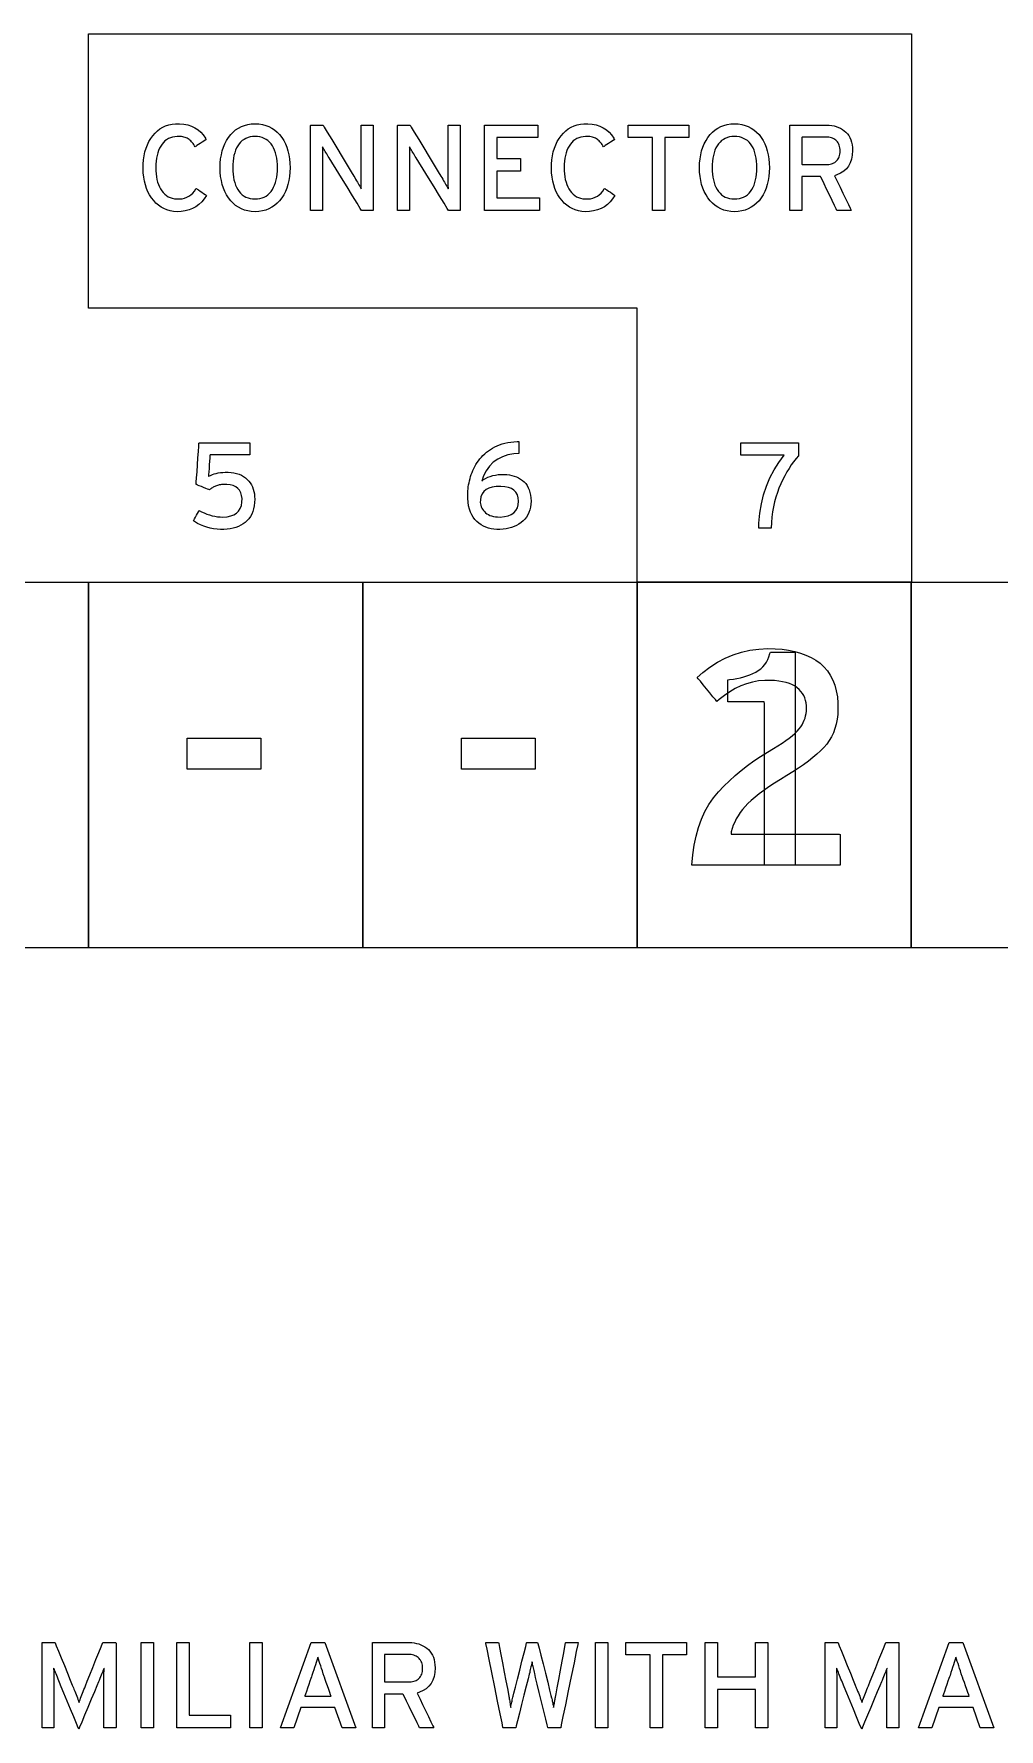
# Model space of a CAD drawing. Extents: x 1 to 47.7, y 0.2 to 33.3.
# Drawn here: x 5.22 to 8.19, y 28.1 to 33.31 of the extents above; entities that cross this region are included whole.
import ezdxf

# ---------------------------------------------------------------- set-up
doc = ezdxf.new("R2010")
doc.units = 0
doc.header["$MEASUREMENT"] = 0
for name, color, linetype in [('1_1__SCREW_TERMINAL_BLOCK_', 7, 'CONTINUOUS'), ('1_2__CONNECTORIZED_RELAY__', 7, 'CONTINUOUS'), ('4_0_____DWG', 7, 'CONTINUOUS')]:
    doc.layers.add(name, color=color, linetype=linetype)

msp = doc.modelspace()

# ---------------------------------------------------------------- linework, layer by layer
at = {"layer": '1_1__SCREW_TERMINAL_BLOCK_'}
msp.add_lwpolyline([(7.4693, 30.7544), (7.4693, 30.7736), (7.4693, 30.8248), (7.4693, 30.8981), (7.4693, 30.9838), (7.4693, 31.0718), (7.4693, 31.1525), (7.4693, 31.216), (7.4693, 31.2524), (7.4682, 31.2575), (7.46, 31.2575), (7.4458, 31.2575), (7.4277, 31.2575), (7.408, 31.2575), (7.3888, 31.2575), (7.3724, 31.2575), (7.3609, 31.2575), (7.3566, 31.2575), (7.3566, 31.2601), (7.3566, 31.2669), (7.3566, 31.2768), (7.3566, 31.2883), (7.3566, 31.3002), (7.3566, 31.3111), (7.3566, 31.3196), (7.3566, 31.3245), (7.3624, 31.3257), (7.3738, 31.327), (7.3849, 31.3287), (7.3955, 31.3309), (7.4057, 31.3336), (7.4155, 31.3367), (7.425, 31.3402), (7.434, 31.3441), (7.4426, 31.3486), (7.4506, 31.3533), (7.4579, 31.3587), (7.4644, 31.3648), (7.4702, 31.3716), (7.4753, 31.379), (7.4797, 31.3871), (7.4833, 31.3959), (7.4863, 31.4054), (7.4882, 31.4104), (7.4938, 31.4104), (7.5035, 31.4104), (7.5159, 31.4104), (7.5293, 31.4104), (7.5424, 31.4104), (7.5537, 31.4104), (7.5615, 31.4104), (7.5644, 31.4104), (7.5644, 31.3853), (7.5644, 31.3185), (7.5644, 31.2229), (7.5644, 31.1113), (7.5644, 30.9965), (7.5644, 30.8912), (7.5644, 30.8085), (7.5644, 30.7609), (7.5635, 30.7544), (7.5566, 30.7544), (7.5446, 30.7544), (7.5293, 30.7544), (7.5127, 30.7544), (7.4965, 30.7544), (7.4826, 30.7544), (7.4729, 30.7544)], close=True, dxfattribs=at)
at = {"layer": '1_2__CONNECTORIZED_RELAY__'}
msp.add_lwpolyline([(7.2464, 30.7546), (7.2491, 30.786), (7.2534, 30.8159), (7.2593, 30.8441), (7.2667, 30.8708), (7.2758, 30.8958), (7.2865, 30.9192), (7.2987, 30.941), (7.3126, 30.9613), (7.328, 30.9798), (7.3445, 30.9973), (7.3616, 31.0142), (7.3794, 31.0304), (7.3979, 31.0461), (7.4171, 31.061), (7.4369, 31.0754), (7.4575, 31.0891), (7.4787, 31.1022), (7.4972, 31.1131), (7.5109, 31.1216), (7.5235, 31.1298), (7.535, 31.1378), (7.5455, 31.1455), (7.5548, 31.1529), (7.563, 31.16), (7.5702, 31.1669), (7.5763, 31.1735), (7.5811, 31.18), (7.5852, 31.1866), (7.5888, 31.1933), (7.5918, 31.2002), (7.5943, 31.2071), (7.5962, 31.2142), (7.5976, 31.2214), (7.5985, 31.2287), (7.5988, 31.2362), (7.5986, 31.245), (7.5976, 31.2535), (7.5959, 31.2616), (7.5935, 31.2692), (7.5903, 31.2764), (7.5865, 31.2831), (7.5819, 31.2893), (7.5766, 31.2951), (7.5706, 31.3004), (7.5635, 31.3053), (7.5554, 31.3097), (7.5463, 31.3134), (7.5363, 31.3166), (7.5253, 31.3191), (7.5134, 31.321), (7.5005, 31.3223), (7.4867, 31.323), (7.4704, 31.3229), (7.4512, 31.3212), (7.4325, 31.3178), (7.4143, 31.3128), (7.3965, 31.3062), (7.3793, 31.2981), (7.3625, 31.2883), (7.3462, 31.2769), (7.3304, 31.2639), (7.3228, 31.2584), (7.3185, 31.2638), (7.3111, 31.2729), (7.3017, 31.2844), (7.2914, 31.297), (7.2813, 31.3095), (7.2725, 31.3203), (7.266, 31.3283), (7.2629, 31.3321), (7.2794, 31.347), (7.3016, 31.364), (7.3246, 31.3788), (7.3484, 31.3914), (7.3731, 31.4017), (7.3985, 31.4099), (7.4249, 31.4158), (7.452, 31.4196), (7.48, 31.4211), (7.5023, 31.4205), (7.5235, 31.4188), (7.5437, 31.416), (7.5626, 31.4121), (7.5805, 31.4071), (7.5972, 31.401), (7.6128, 31.3937), (7.6273, 31.3853), (7.6406, 31.3757), (7.6526, 31.3646), (7.6631, 31.3523), (7.6721, 31.3388), (7.6797, 31.3241), (7.6859, 31.3082), (7.6905, 31.2911), (7.6937, 31.2728), (7.6955, 31.2533), (7.6957, 31.2346), (7.6948, 31.2186), (7.6929, 31.2033), (7.6901, 31.1888), (7.6863, 31.175), (7.6815, 31.1619), (7.6757, 31.1496), (7.669, 31.138), (7.6614, 31.1272), (7.6524, 31.1169), (7.6422, 31.1065), (7.6308, 31.096), (7.6183, 31.0853), (7.6046, 31.0746), (7.5898, 31.0637), (7.5738, 31.0526), (7.5567, 31.0414), (7.5384, 31.0301), (7.5188, 31.0182), (7.5004, 31.0065), (7.4834, 30.9951), (7.4677, 30.9842), (7.4534, 30.9736), (7.4405, 30.9634), (7.429, 30.9535), (7.4188, 30.944), (7.41, 30.9349), (7.4021, 30.9256), (7.395, 30.9162), (7.3886, 30.9066), (7.3829, 30.8969), (7.3779, 30.8871), (7.3736, 30.8771), (7.37, 30.8669), (7.3672, 30.8567), (7.3671, 30.8497), (7.3866, 30.8497), (7.4244, 30.8497), (7.4744, 30.8497), (7.5308, 30.8497), (7.5874, 30.8497), (7.6385, 30.8497), (7.6779, 30.8497), (7.6998, 30.8497), (7.7023, 30.8486), (7.7023, 30.8418), (7.7023, 30.8302), (7.7023, 30.8155), (7.7023, 30.7994), (7.7023, 30.7836), (7.7023, 30.7698), (7.7023, 30.7596), (7.7023, 30.7548), (7.6922, 30.7546), (7.6537, 30.7546), (7.5942, 30.7546), (7.5216, 30.7546), (7.4441, 30.7546), (7.3697, 30.7546), (7.3066, 30.7546), (7.2628, 30.7546)], close=True, dxfattribs=at)
at = {"layer": '4_0_____DWG'}
for points in [[(7.0776, 32.4687), (5.39, 32.4687), (5.39, 33.3125), (7.9214, 33.3125), (7.9214, 31.625), (7.0776, 31.625), (7.0776, 32.4687)], [(6.6082, 32.7695), (6.6082, 33.0319), (6.772, 33.0319), (6.772, 32.9938), (6.6463, 32.9938), (6.6463, 32.9286), (6.7193, 32.9286), (6.7193, 32.8906), (6.6463, 32.8906), (6.6463, 32.8076), (6.7775, 32.8076), (6.7775, 32.7695), (6.6082, 32.7695)], [(7.1626, 32.9935), (7.1626, 32.7695), (7.1246, 32.7695), (7.1246, 32.9935), (7.0504, 32.9935), (7.0504, 33.0319), (7.2369, 33.0319), (7.2369, 32.9935), (7.1626, 32.9935)], [(5.3901, 30.5), (4.5463, 30.5), (4.5463, 31.625), (5.3901, 31.625), (5.3901, 30.5)], [(6.2338, 30.5), (5.3901, 30.5), (5.3901, 31.625), (6.2338, 31.625), (6.2338, 30.5)], [(7.0776, 30.5), (6.2338, 30.5), (6.2338, 31.625), (7.0776, 31.625), (7.0776, 30.5)], [(7.9213, 30.5), (7.0776, 30.5), (7.0776, 31.625), (7.9213, 31.625), (7.9213, 30.5)], [(8.7651, 30.5), (7.9213, 30.5), (7.9213, 31.625), (8.7651, 31.625), (8.7651, 30.5)], [(5.6932, 31.0496), (5.6932, 31.1448), (5.9202, 31.1448), (5.9202, 31.0496), (5.6932, 31.0496)], [(6.537, 31.0498), (6.537, 31.1449), (6.7639, 31.1449), (6.7639, 31.0498), (6.537, 31.0498)], [(5.5522, 28.1), (5.5522, 28.3624), (5.5902, 28.3624), (5.5902, 28.1), (5.5522, 28.1)], [(5.6618, 28.1), (5.6618, 28.3624), (5.6999, 28.3624), (5.6999, 28.1384), (5.8267, 28.1384), (5.8267, 28.1), (5.6618, 28.1)], [(5.8865, 28.1), (5.8865, 28.3624), (5.9246, 28.3624), (5.9246, 28.1), (5.8865, 28.1)], [(6.1703, 28.1), (6.1483, 28.1623), (6.0432, 28.1623), (6.0214, 28.1), (5.9806, 28.1), (6.0751, 28.3624), (6.1168, 28.3624), (6.2124, 28.1), (6.1703, 28.1)], [(6.9498, 28.1), (6.9498, 28.3624), (6.9879, 28.3624), (6.9879, 28.1), (6.9498, 28.1)], [(7.1556, 28.3239), (7.1556, 28.1), (7.1175, 28.1), (7.1175, 28.3239), (7.0434, 28.3239), (7.0434, 28.3624), (7.2298, 28.3624), (7.2298, 28.3239), (7.1556, 28.3239)], [(7.4422, 28.1), (7.4422, 28.2177), (7.3251, 28.2177), (7.3251, 28.1), (7.2871, 28.1), (7.2871, 28.3624), (7.3251, 28.3624), (7.3251, 28.2562), (7.4422, 28.2562), (7.4422, 28.3624), (7.4802, 28.3624), (7.4802, 28.1), (7.4422, 28.1)], [(8.1332, 28.1), (8.1112, 28.1623), (8.0061, 28.1623), (7.9843, 28.1), (7.9435, 28.1), (8.038, 28.3624), (8.0797, 28.3624), (8.1753, 28.1), (8.1332, 28.1)]]:
    msp.add_lwpolyline(points, dxfattribs=at)
for points in [[(5.7529, 32.8155), (5.7461, 32.8048), (5.7384, 32.7954), (5.7299, 32.7873), (5.7206, 32.7805), (5.7104, 32.7749), (5.6995, 32.7706), (5.6878, 32.7676), (5.6752, 32.7658), (5.6624, 32.7654), (5.6514, 32.7663), (5.641, 32.7682), (5.6312, 32.7711), (5.6219, 32.7749), (5.6132, 32.7796), (5.605, 32.7854), (5.5975, 32.792), (5.5905, 32.7997), (5.5839, 32.8081), (5.578, 32.8171), (5.5729, 32.8267), (5.5685, 32.837), (5.5649, 32.8479), (5.562, 32.8595), (5.5599, 32.8717), (5.5586, 32.8845), (5.5579, 32.898), (5.5582, 32.9117), (5.5593, 32.9248), (5.5611, 32.9373), (5.5637, 32.9492), (5.567, 32.9604), (5.5711, 32.971), (5.5759, 32.981), (5.5815, 32.9904), (5.5878, 32.9991), (5.5946, 33.007), (5.6019, 33.014), (5.6099, 33.02), (5.6183, 33.025), (5.6274, 33.0291), (5.637, 33.0323), (5.6472, 33.0345), (5.658, 33.0358), (5.6701, 33.036), (5.6833, 33.0349), (5.6957, 33.0325), (5.707, 33.0288), (5.7174, 33.0239), (5.7269, 33.0177), (5.7354, 33.0102), (5.7429, 33.0015), (5.7495, 32.9915), (5.7514, 32.9868), (5.7489, 32.9852), (5.7447, 32.9825), (5.7394, 32.9791), (5.7336, 32.9754), (5.728, 32.9718), (5.7232, 32.9686), (5.7197, 32.9664), (5.7182, 32.9654), (5.7162, 32.9685), (5.714, 32.9719), (5.7117, 32.9751), (5.7093, 32.9781), (5.7069, 32.9808), (5.7045, 32.9833), (5.7019, 32.9857), (5.6993, 32.9878), (5.6966, 32.9896), (5.6937, 32.9912), (5.6905, 32.9926), (5.6872, 32.9938), (5.6837, 32.9948), (5.6801, 32.9957), (5.6762, 32.9963), (5.6722, 32.9967), (5.668, 32.9969), (5.6624, 32.9968), (5.6551, 32.9962), (5.6483, 32.9949), (5.6419, 32.9929), (5.6359, 32.9903), (5.6303, 32.987), (5.6252, 32.9831), (5.6204, 32.9785), (5.6162, 32.9733), (5.6122, 32.9674), (5.6087, 32.9609), (5.6056, 32.9539), (5.603, 32.9465), (5.6009, 32.9385), (5.5992, 32.93), (5.5981, 32.921), (5.5973, 32.9115), (5.5971, 32.9015), (5.5973, 32.8915), (5.5979, 32.8821), (5.5991, 32.8731), (5.6007, 32.8646), (5.6027, 32.8566), (5.6053, 32.8492), (5.6083, 32.8422), (5.6117, 32.8357), (5.6156, 32.8297), (5.6199, 32.8241), (5.6245, 32.8192), (5.6296, 32.8151), (5.6351, 32.8116), (5.641, 32.8088), (5.6474, 32.8067), (5.6542, 32.8053), (5.6614, 32.8045), (5.6694, 32.8045), (5.6777, 32.8054), (5.6853, 32.8071), (5.6925, 32.8096), (5.6991, 32.813), (5.7052, 32.8173), (5.7107, 32.8225), (5.7157, 32.8285), (5.7202, 32.8353), (5.722, 32.8369), (5.7246, 32.8351), (5.7287, 32.8322), (5.7337, 32.8287), (5.7391, 32.825), (5.7443, 32.8214), (5.7487, 32.8184), (5.7518, 32.8163)], [(6.0101, 32.9008), (6.0097, 32.8868), (6.0084, 32.8735), (6.0064, 32.8609), (6.0036, 32.849), (6, 32.8377), (5.9957, 32.8271), (5.9906, 32.8172), (5.9847, 32.8079), (5.9779, 32.7993), (5.9706, 32.7915), (5.9626, 32.7847), (5.954, 32.779), (5.9448, 32.7742), (5.9351, 32.7705), (5.9248, 32.7677), (5.9138, 32.766), (5.9023, 32.7653), (5.8909, 32.766), (5.8801, 32.7677), (5.8698, 32.7705), (5.8602, 32.7742), (5.8512, 32.779), (5.8427, 32.7847), (5.8349, 32.7915), (5.8277, 32.7993), (5.821, 32.8079), (5.8149, 32.8172), (5.8097, 32.8271), (5.8052, 32.8377), (5.8015, 32.849), (5.7987, 32.8609), (5.7966, 32.8735), (5.7953, 32.8868), (5.7949, 32.9008), (5.7953, 32.9148), (5.7966, 32.9281), (5.7987, 32.9407), (5.8015, 32.9527), (5.8052, 32.9641), (5.8097, 32.9747), (5.8149, 32.9848), (5.821, 32.9941), (5.8277, 33.0028), (5.8349, 33.0104), (5.8427, 33.0171), (5.8512, 33.0228), (5.8602, 33.0274), (5.8698, 33.0311), (5.8801, 33.0338), (5.8909, 33.0354), (5.9023, 33.0361), (5.9138, 33.0354), (5.9248, 33.0338), (5.9351, 33.0311), (5.9448, 33.0274), (5.954, 33.0228), (5.9626, 33.0171), (5.9706, 33.0104), (5.9779, 33.0028), (5.9847, 32.9941), (5.9906, 32.9848), (5.9957, 32.9747), (6, 32.9641), (6.0036, 32.9527), (6.0064, 32.9407), (6.0084, 32.9281), (6.0097, 32.9148)], [(6.2297, 32.7695), (6.226, 32.7755), (6.2161, 32.7915), (6.2019, 32.8146), (6.1853, 32.8417), (6.1679, 32.8699), (6.1518, 32.8961), (6.1386, 32.9175), (6.1303, 32.9309), (6.1277, 32.9353), (6.1252, 32.9394), (6.1228, 32.9434), (6.1205, 32.9473), (6.1183, 32.951), (6.1161, 32.9547), (6.1141, 32.9582), (6.1121, 32.9616), (6.1102, 32.9649), (6.1094, 32.9628), (6.1094, 32.9565), (6.1094, 32.95), (6.1095, 32.9433), (6.1095, 32.9363), (6.1095, 32.9292), (6.1096, 32.9219), (6.1097, 32.9144), (6.1097, 32.9066), (6.1098, 32.9018), (6.1098, 32.8896), (6.1098, 32.8712), (6.1098, 32.8492), (6.1098, 32.8259), (6.1098, 32.8038), (6.1098, 32.7854), (6.1098, 32.7732), (6.1097, 32.7695), (6.108, 32.7695), (6.1042, 32.7695), (6.0988, 32.7695), (6.0926, 32.7695), (6.0863, 32.7695), (6.0806, 32.7695), (6.076, 32.7695), (6.0733, 32.7695), (6.0728, 32.7713), (6.0728, 32.7883), (6.0728, 32.8193), (6.0728, 32.8594), (6.0728, 32.9039), (6.0728, 32.9481), (6.0728, 32.9872), (6.0728, 33.0164), (6.0728, 33.0311), (6.0735, 33.0319), (6.0767, 33.0319), (6.0818, 33.0319), (6.088, 33.0319), (6.0946, 33.0319), (6.101, 33.0319), (6.1064, 33.0319), (6.1102, 33.0319), (6.1116, 33.0319), (6.1152, 33.026), (6.1246, 33.0105), (6.1381, 32.988), (6.154, 32.9616), (6.1706, 32.9342), (6.186, 32.9087), (6.1985, 32.8879), (6.2064, 32.8748), (6.2091, 32.8703), (6.2119, 32.8654), (6.2146, 32.8607), (6.2172, 32.8562), (6.2197, 32.8518), (6.2221, 32.8476), (6.2244, 32.8436), (6.2265, 32.8398), (6.2285, 32.8361), (6.2293, 32.8382), (6.2292, 32.8447), (6.2292, 32.8514), (6.2291, 32.8582), (6.2291, 32.8653), (6.229, 32.8725), (6.229, 32.8799), (6.229, 32.8876), (6.229, 32.8953), (6.229, 32.9001), (6.229, 32.9123), (6.229, 32.9306), (6.229, 32.9526), (6.229, 32.9758), (6.229, 32.9978), (6.229, 33.0161), (6.229, 33.0282), (6.229, 33.0319), (6.2307, 33.0319), (6.2346, 33.0319), (6.2399, 33.0319), (6.2461, 33.0319), (6.2524, 33.0319), (6.2582, 33.0319), (6.2628, 33.0319), (6.2655, 33.0319), (6.2659, 33.03), (6.2659, 33.013), (6.2659, 32.9821), (6.2659, 32.942), (6.2659, 32.8975), (6.2659, 32.8533), (6.2659, 32.8142), (6.2659, 32.7849), (6.2659, 32.7703), (6.2653, 32.7695), (6.2623, 32.7695), (6.2576, 32.7695), (6.2518, 32.7695), (6.2456, 32.7695), (6.2396, 32.7695), (6.2346, 32.7695), (6.231, 32.7695)], [(6.4974, 32.7695), (6.4937, 32.7755), (6.4838, 32.7915), (6.4696, 32.8146), (6.453, 32.8417), (6.4356, 32.8699), (6.4195, 32.8961), (6.4063, 32.9175), (6.398, 32.9309), (6.3954, 32.9353), (6.3929, 32.9394), (6.3905, 32.9434), (6.3882, 32.9473), (6.386, 32.951), (6.3838, 32.9547), (6.3818, 32.9582), (6.3798, 32.9616), (6.3779, 32.9649), (6.3771, 32.9628), (6.3771, 32.9565), (6.3771, 32.95), (6.3772, 32.9433), (6.3772, 32.9363), (6.3772, 32.9292), (6.3773, 32.9219), (6.3774, 32.9144), (6.3774, 32.9066), (6.3775, 32.9018), (6.3775, 32.8896), (6.3775, 32.8712), (6.3775, 32.8492), (6.3775, 32.8259), (6.3775, 32.8038), (6.3775, 32.7854), (6.3775, 32.7732), (6.3774, 32.7695), (6.3757, 32.7695), (6.3719, 32.7695), (6.3665, 32.7695), (6.3603, 32.7695), (6.354, 32.7695), (6.3483, 32.7695), (6.3437, 32.7695), (6.341, 32.7695), (6.3405, 32.7713), (6.3405, 32.7883), (6.3405, 32.8193), (6.3405, 32.8594), (6.3405, 32.9039), (6.3405, 32.9481), (6.3405, 32.9872), (6.3405, 33.0164), (6.3405, 33.0311), (6.3412, 33.0319), (6.3444, 33.0319), (6.3495, 33.0319), (6.3557, 33.0319), (6.3623, 33.0319), (6.3687, 33.0319), (6.3741, 33.0319), (6.3779, 33.0319), (6.3793, 33.0319), (6.3829, 33.026), (6.3923, 33.0105), (6.4058, 32.988), (6.4217, 32.9616), (6.4383, 32.9342), (6.4537, 32.9087), (6.4662, 32.8879), (6.4741, 32.8748), (6.4768, 32.8703), (6.4796, 32.8654), (6.4823, 32.8607), (6.4849, 32.8562), (6.4874, 32.8518), (6.4898, 32.8476), (6.4921, 32.8436), (6.4942, 32.8398), (6.4962, 32.8361), (6.497, 32.8382), (6.4969, 32.8447), (6.4969, 32.8514), (6.4968, 32.8582), (6.4968, 32.8653), (6.4967, 32.8725), (6.4967, 32.8799), (6.4967, 32.8876), (6.4967, 32.8953), (6.4967, 32.9001), (6.4967, 32.9123), (6.4967, 32.9306), (6.4967, 32.9526), (6.4967, 32.9758), (6.4967, 32.9978), (6.4967, 33.0161), (6.4967, 33.0282), (6.4967, 33.0319), (6.4984, 33.0319), (6.5023, 33.0319), (6.5076, 33.0319), (6.5138, 33.0319), (6.5201, 33.0319), (6.5259, 33.0319), (6.5305, 33.0319), (6.5332, 33.0319), (6.5336, 33.03), (6.5336, 33.013), (6.5336, 32.9821), (6.5336, 32.942), (6.5336, 32.8975), (6.5336, 32.8533), (6.5336, 32.8142), (6.5336, 32.7849), (6.5336, 32.7703), (6.533, 32.7695), (6.53, 32.7695), (6.5253, 32.7695), (6.5195, 32.7695), (6.5133, 32.7695), (6.5073, 32.7695), (6.5023, 32.7695), (6.4987, 32.7695)], [(7.0092, 32.8155), (7.0023, 32.8048), (6.9947, 32.7954), (6.9862, 32.7873), (6.9769, 32.7805), (6.9667, 32.7749), (6.9558, 32.7706), (6.944, 32.7676), (6.9315, 32.7658), (6.9187, 32.7654), (6.9077, 32.7663), (6.8973, 32.7682), (6.8875, 32.7711), (6.8782, 32.7749), (6.8695, 32.7796), (6.8613, 32.7854), (6.8537, 32.792), (6.8467, 32.7997), (6.8402, 32.8081), (6.8343, 32.8171), (6.8292, 32.8267), (6.8248, 32.837), (6.8212, 32.8479), (6.8183, 32.8595), (6.8162, 32.8717), (6.8148, 32.8845), (6.8142, 32.898), (6.8145, 32.9117), (6.8156, 32.9248), (6.8174, 32.9373), (6.8199, 32.9492), (6.8233, 32.9604), (6.8273, 32.971), (6.8322, 32.981), (6.8378, 32.9904), (6.8441, 32.9991), (6.8509, 33.007), (6.8582, 33.014), (6.8661, 33.02), (6.8746, 33.025), (6.8837, 33.0291), (6.8933, 33.0323), (6.9035, 33.0345), (6.9142, 33.0358), (6.9264, 33.036), (6.9396, 33.0349), (6.9519, 33.0325), (6.9633, 33.0288), (6.9737, 33.0239), (6.9832, 33.0177), (6.9917, 33.0102), (6.9992, 33.0015), (7.0058, 32.9915), (7.0077, 32.9868), (7.0052, 32.9852), (7.001, 32.9825), (6.9957, 32.9791), (6.9899, 32.9754), (6.9843, 32.9718), (6.9795, 32.9686), (6.976, 32.9664), (6.9744, 32.9654), (6.9725, 32.9685), (6.9703, 32.9719), (6.968, 32.9751), (6.9656, 32.9781), (6.9632, 32.9808), (6.9607, 32.9833), (6.9582, 32.9857), (6.9556, 32.9878), (6.9529, 32.9896), (6.95, 32.9912), (6.9468, 32.9926), (6.9435, 32.9938), (6.94, 32.9948), (6.9364, 32.9957), (6.9325, 32.9963), (6.9285, 32.9967), (6.9243, 32.9969), (6.9187, 32.9968), (6.9114, 32.9962), (6.9046, 32.9949), (6.8982, 32.9929), (6.8922, 32.9903), (6.8866, 32.987), (6.8815, 32.9831), (6.8767, 32.9785), (6.8724, 32.9733), (6.8685, 32.9674), (6.865, 32.9609), (6.8619, 32.9539), (6.8593, 32.9465), (6.8572, 32.9385), (6.8555, 32.93), (6.8543, 32.921), (6.8536, 32.9115), (6.8533, 32.9015), (6.8535, 32.8915), (6.8542, 32.8821), (6.8553, 32.8731), (6.8569, 32.8646), (6.859, 32.8566), (6.8615, 32.8492), (6.8645, 32.8422), (6.868, 32.8357), (6.8719, 32.8297), (6.8761, 32.8241), (6.8808, 32.8192), (6.8859, 32.8151), (6.8914, 32.8116), (6.8973, 32.8088), (6.9037, 32.8067), (6.9105, 32.8053), (6.9177, 32.8045), (6.9257, 32.8045), (6.9339, 32.8054), (6.9416, 32.8071), (6.9488, 32.8096), (6.9554, 32.813), (6.9615, 32.8173), (6.967, 32.8225), (6.972, 32.8285), (6.9765, 32.8353), (6.9782, 32.8369), (6.9809, 32.8351), (6.985, 32.8322), (6.99, 32.8287), (6.9954, 32.825), (7.0006, 32.8214), (7.005, 32.8184), (7.0081, 32.8163)], [(7.4849, 32.9008), (7.4844, 32.8868), (7.4832, 32.8735), (7.4811, 32.8609), (7.4783, 32.849), (7.4748, 32.8377), (7.4704, 32.8271), (7.4653, 32.8172), (7.4594, 32.8079), (7.4527, 32.7993), (7.4453, 32.7915), (7.4373, 32.7847), (7.4287, 32.779), (7.4196, 32.7742), (7.4098, 32.7705), (7.3995, 32.7677), (7.3886, 32.766), (7.3771, 32.7653), (7.3656, 32.766), (7.3548, 32.7677), (7.3446, 32.7705), (7.3349, 32.7742), (7.3259, 32.779), (7.3175, 32.7847), (7.3096, 32.7915), (7.3024, 32.7993), (7.2957, 32.8079), (7.2897, 32.8172), (7.2844, 32.8271), (7.2799, 32.8377), (7.2763, 32.849), (7.2734, 32.8609), (7.2713, 32.8735), (7.2701, 32.8868), (7.2696, 32.9008), (7.2701, 32.9148), (7.2713, 32.9281), (7.2734, 32.9407), (7.2763, 32.9527), (7.2799, 32.9641), (7.2844, 32.9747), (7.2897, 32.9848), (7.2957, 32.9941), (7.3024, 33.0028), (7.3096, 33.0104), (7.3175, 33.0171), (7.3259, 33.0228), (7.3349, 33.0274), (7.3446, 33.0311), (7.3548, 33.0338), (7.3656, 33.0354), (7.3771, 33.0361), (7.3886, 33.0354), (7.3995, 33.0338), (7.4098, 33.0311), (7.4196, 33.0274), (7.4287, 33.0228), (7.4373, 33.0171), (7.4453, 33.0104), (7.4527, 33.0028), (7.4594, 32.9941), (7.4653, 32.9848), (7.4704, 32.9747), (7.4748, 32.9641), (7.4783, 32.9527), (7.4811, 32.9407), (7.4832, 32.9281), (7.4844, 32.9148)], [(7.7407, 32.9534), (7.7397, 32.9395), (7.7373, 32.9269), (7.7334, 32.9156), (7.7281, 32.9057), (7.7214, 32.897), (7.7132, 32.8897), (7.7036, 32.8837), (7.6925, 32.879), (7.685, 32.8762), (7.6882, 32.8696), (7.6942, 32.857), (7.7022, 32.8406), (7.7111, 32.8223), (7.7199, 32.804), (7.7277, 32.7879), (7.7336, 32.7758), (7.7365, 32.7698), (7.7357, 32.7695), (7.732, 32.7695), (7.7262, 32.7695), (7.7191, 32.7695), (7.7115, 32.7695), (7.7042, 32.7695), (7.6981, 32.7695), (7.694, 32.7695), (7.6926, 32.7695), (7.6904, 32.774), (7.6852, 32.7848), (7.6779, 32.7999), (7.6695, 32.8173), (7.6608, 32.8352), (7.6528, 32.8516), (7.6466, 32.8646), (7.6429, 32.8721), (7.6418, 32.8733), (7.638, 32.8733), (7.631, 32.8733), (7.6221, 32.8733), (7.6122, 32.8733), (7.6025, 32.8733), (7.594, 32.8733), (7.5878, 32.8733), (7.5849, 32.8733), (7.5849, 32.8707), (7.5849, 32.8615), (7.5849, 32.8474), (7.5849, 32.8304), (7.5849, 32.8124), (7.5849, 32.7955), (7.5849, 32.7814), (7.5849, 32.7721), (7.5848, 32.7695), (7.5829, 32.7695), (7.5789, 32.7695), (7.5734, 32.7695), (7.5671, 32.7695), (7.5607, 32.7695), (7.5549, 32.7695), (7.5504, 32.7695), (7.5478, 32.7695), (7.5475, 32.7725), (7.5475, 32.7917), (7.5475, 32.8244), (7.5475, 32.8659), (7.5475, 32.911), (7.5475, 32.9551), (7.5475, 32.9932), (7.5475, 33.0204), (7.5475, 33.0318), (7.551, 33.0319), (7.5615, 33.0319), (7.577, 33.0319), (7.5954, 33.0319), (7.6146, 33.0319), (7.6327, 33.0319), (7.6474, 33.0319), (7.6568, 33.0319), (7.6612, 33.0319), (7.6689, 33.0315), (7.6764, 33.0306), (7.6835, 33.0292), (7.6904, 33.0273), (7.697, 33.0249), (7.7032, 33.022), (7.7091, 33.0186), (7.7148, 33.0147), (7.7201, 33.0103), (7.7249, 33.0052), (7.729, 32.9995), (7.7325, 32.9933), (7.7354, 32.9865), (7.7376, 32.9791), (7.7393, 32.9711), (7.7403, 32.9626)], [(5.9714, 32.9008), (5.9711, 32.9111), (5.9704, 32.9209), (5.9692, 32.9301), (5.9675, 32.9388), (5.9653, 32.947), (5.9627, 32.9546), (5.9596, 32.9618), (5.956, 32.9683), (5.9518, 32.9743), (5.9473, 32.9795), (5.9422, 32.9841), (5.9367, 32.9879), (5.9307, 32.9911), (5.9243, 32.9936), (5.9174, 32.9954), (5.9101, 32.9965), (5.9023, 32.9969), (5.8947, 32.9965), (5.8875, 32.9954), (5.8807, 32.9936), (5.8744, 32.9911), (5.8685, 32.9879), (5.8631, 32.9841), (5.8581, 32.9795), (5.8535, 32.9743), (5.8494, 32.9683), (5.8457, 32.9618), (5.8425, 32.9546), (5.8398, 32.947), (5.8376, 32.9388), (5.8358, 32.9301), (5.8346, 32.9209), (5.8339, 32.9111), (5.8336, 32.9008), (5.8339, 32.8906), (5.8346, 32.8809), (5.8358, 32.8718), (5.8376, 32.8632), (5.8398, 32.8551), (5.8425, 32.8475), (5.8457, 32.8405), (5.8494, 32.8339), (5.8535, 32.8279), (5.8581, 32.8224), (5.8631, 32.8176), (5.8685, 32.8136), (5.8744, 32.8103), (5.8807, 32.8077), (5.8875, 32.8059), (5.8947, 32.8048), (5.9023, 32.8045), (5.9101, 32.8048), (5.9174, 32.8059), (5.9243, 32.8077), (5.9307, 32.8103), (5.9367, 32.8136), (5.9422, 32.8176), (5.9473, 32.8224), (5.9518, 32.8279), (5.956, 32.8339), (5.9596, 32.8405), (5.9627, 32.8475), (5.9653, 32.8551), (5.9675, 32.8632), (5.9692, 32.8718), (5.9704, 32.8809), (5.9711, 32.8906)], [(7.4461, 32.9008), (7.4459, 32.9111), (7.4451, 32.9209), (7.4439, 32.9301), (7.4422, 32.9388), (7.4401, 32.947), (7.4374, 32.9546), (7.4343, 32.9618), (7.4307, 32.9683), (7.4266, 32.9743), (7.422, 32.9795), (7.4169, 32.9841), (7.4114, 32.9879), (7.4055, 32.9911), (7.3991, 32.9936), (7.3922, 32.9954), (7.3848, 32.9965), (7.3771, 32.9969), (7.3694, 32.9965), (7.3622, 32.9954), (7.3555, 32.9936), (7.3491, 32.9911), (7.3433, 32.9879), (7.3378, 32.9841), (7.3328, 32.9795), (7.3282, 32.9743), (7.3241, 32.9683), (7.3204, 32.9618), (7.3172, 32.9546), (7.3145, 32.947), (7.3123, 32.9388), (7.3106, 32.9301), (7.3093, 32.9209), (7.3086, 32.9111), (7.3084, 32.9008), (7.3086, 32.8906), (7.3093, 32.8809), (7.3106, 32.8718), (7.3123, 32.8632), (7.3145, 32.8551), (7.3172, 32.8475), (7.3204, 32.8405), (7.3241, 32.8339), (7.3282, 32.8279), (7.3328, 32.8224), (7.3378, 32.8176), (7.3433, 32.8136), (7.3491, 32.8103), (7.3555, 32.8077), (7.3622, 32.8059), (7.3694, 32.8048), (7.3771, 32.8045), (7.3848, 32.8048), (7.3922, 32.8059), (7.3991, 32.8077), (7.4055, 32.8103), (7.4114, 32.8136), (7.4169, 32.8176), (7.422, 32.8224), (7.4266, 32.8279), (7.4307, 32.8339), (7.4343, 32.8405), (7.4374, 32.8475), (7.4401, 32.8551), (7.4422, 32.8632), (7.4439, 32.8718), (7.4451, 32.8809), (7.4459, 32.8906)], [(7.7023, 32.9523), (7.702, 32.9572), (7.7015, 32.9617), (7.7006, 32.966), (7.6994, 32.97), (7.698, 32.9736), (7.6962, 32.977), (7.6941, 32.98), (7.6917, 32.9828), (7.689, 32.9853), (7.686, 32.9876), (7.6827, 32.9896), (7.6793, 32.9913), (7.6755, 32.9926), (7.6716, 32.9937), (7.6674, 32.9944), (7.663, 32.9948), (7.6589, 32.9949), (7.6553, 32.9949), (7.6471, 32.9949), (7.6358, 32.9949), (7.6229, 32.9949), (7.6099, 32.9949), (7.5983, 32.9949), (7.5895, 32.9949), (7.5851, 32.9949), (7.5849, 32.9932), (7.5849, 32.9858), (7.5849, 32.9742), (7.5849, 32.9601), (7.5849, 32.9451), (7.5849, 32.931), (7.5849, 32.9194), (7.5849, 32.912), (7.5851, 32.9103), (7.5895, 32.9103), (7.5983, 32.9103), (7.6099, 32.9103), (7.6229, 32.9103), (7.6358, 32.9103), (7.6471, 32.9103), (7.6553, 32.9103), (7.6589, 32.9103), (7.6629, 32.9104), (7.6673, 32.9108), (7.6714, 32.9115), (7.6753, 32.9125), (7.679, 32.9138), (7.6824, 32.9153), (7.6856, 32.9172), (7.6886, 32.9194), (7.6914, 32.9218), (7.6938, 32.9246), (7.696, 32.9276), (7.6978, 32.9309), (7.6994, 32.9346), (7.7006, 32.9386), (7.7015, 32.9428), (7.702, 32.9474)], [(5.9013, 31.8809), (5.9009, 31.8704), (5.8997, 31.8605), (5.8979, 31.8513), (5.8953, 31.8427), (5.8921, 31.8347), (5.8881, 31.8274), (5.8835, 31.8207), (5.8781, 31.8147), (5.872, 31.8093), (5.8655, 31.8045), (5.8585, 31.8004), (5.851, 31.7968), (5.843, 31.7938), (5.8346, 31.7914), (5.8258, 31.7895), (5.8165, 31.7883), (5.8067, 31.7877), (5.7962, 31.7877), (5.7855, 31.7883), (5.7749, 31.7896), (5.7645, 31.7916), (5.7544, 31.7943), (5.7444, 31.7976), (5.7346, 31.8016), (5.725, 31.8063), (5.7156, 31.8116), (5.7128, 31.8141), (5.7142, 31.8166), (5.7165, 31.8207), (5.7194, 31.8258), (5.7226, 31.8313), (5.7256, 31.8367), (5.7283, 31.8413), (5.7301, 31.8446), (5.7309, 31.846), (5.738, 31.8422), (5.7459, 31.8383), (5.7539, 31.835), (5.762, 31.8322), (5.7701, 31.8299), (5.7783, 31.828), (5.7865, 31.8267), (5.7948, 31.8259), (5.8037, 31.8257), (5.8164, 31.8267), (5.8276, 31.829), (5.8372, 31.8327), (5.8453, 31.8378), (5.8518, 31.8441), (5.8568, 31.8519), (5.8602, 31.8609), (5.8621, 31.8714), (5.8624, 31.8826), (5.8611, 31.8923), (5.8585, 31.9007), (5.8546, 31.908), (5.8494, 31.914), (5.843, 31.9188), (5.8353, 31.9224), (5.8263, 31.9248), (5.816, 31.9259), (5.809, 31.926), (5.8055, 31.9259), (5.8021, 31.9257), (5.7988, 31.9254), (5.7956, 31.925), (5.7925, 31.9244), (5.7895, 31.9238), (5.7867, 31.9231), (5.7839, 31.9222), (5.7812, 31.9212), (5.7786, 31.92), (5.776, 31.9188), (5.7735, 31.9174), (5.7711, 31.916), (5.7687, 31.9145), (5.7663, 31.913), (5.764, 31.9113), (5.7618, 31.9095), (5.7603, 31.9101), (5.7564, 31.9117), (5.7508, 31.914), (5.7442, 31.9167), (5.7372, 31.9195), (5.7308, 31.9221), (5.7255, 31.9243), (5.7221, 31.9257), (5.7212, 31.9263), (5.7216, 31.9328), (5.7226, 31.9465), (5.7238, 31.9652), (5.7253, 31.9865), (5.7267, 32.0082), (5.7281, 32.0279), (5.7291, 32.0436), (5.7298, 32.0527), (5.731, 32.0542), (5.7412, 32.0542), (5.7595, 32.0542), (5.7832, 32.0542), (5.8095, 32.0542), (5.8356, 32.0542), (5.8588, 32.0542), (5.8764, 32.0542), (5.8854, 32.0542), (5.8861, 32.0536), (5.8861, 32.0507), (5.8861, 32.046), (5.8861, 32.0401), (5.8861, 32.0338), (5.8861, 32.0276), (5.8861, 32.0223), (5.8861, 32.0185), (5.8861, 32.0169), (5.8826, 32.0169), (5.8715, 32.0169), (5.8551, 32.0169), (5.8354, 32.0169), (5.8146, 32.0169), (5.7949, 32.0169), (5.7785, 32.0169), (5.7674, 32.0169), (5.7639, 32.0168), (5.7637, 32.0139), (5.7632, 32.0072), (5.7625, 31.9977), (5.7617, 31.9867), (5.7608, 31.9754), (5.76, 31.9649), (5.7594, 31.9565), (5.759, 31.9513), (5.7605, 31.9512), (5.7656, 31.9539), (5.771, 31.9563), (5.7767, 31.9583), (5.7828, 31.9601), (5.7892, 31.9615), (5.7959, 31.9625), (5.803, 31.9633), (5.8104, 31.9637), (5.8193, 31.9636), (5.8287, 31.9629), (5.8375, 31.9616), (5.8458, 31.9597), (5.8535, 31.9573), (5.8606, 31.9543), (5.8672, 31.9506), (5.8731, 31.9464), (5.8785, 31.9417), (5.8833, 31.9364), (5.8875, 31.9307), (5.8912, 31.9247), (5.8943, 31.9183), (5.8968, 31.9115), (5.8988, 31.9044), (5.9002, 31.8969), (5.901, 31.8891)], [(6.7515, 31.875), (6.7509, 31.8655), (6.7497, 31.8564), (6.7477, 31.848), (6.7451, 31.84), (6.7417, 31.8326), (6.7376, 31.8258), (6.7327, 31.8195), (6.7272, 31.8138), (6.7209, 31.8085), (6.7142, 31.8038), (6.7071, 31.7997), (6.6996, 31.7962), (6.6916, 31.7933), (6.6833, 31.791), (6.6745, 31.7893), (6.6653, 31.7882), (6.6557, 31.7877), (6.6463, 31.7877), (6.6373, 31.7885), (6.6287, 31.7899), (6.6205, 31.7919), (6.6126, 31.7946), (6.6051, 31.798), (6.598, 31.802), (6.5912, 31.8067), (6.5848, 31.8121), (6.5788, 31.8181), (6.5735, 31.8249), (6.5689, 31.8326), (6.565, 31.841), (6.5619, 31.8503), (6.5595, 31.8603), (6.5578, 31.8712), (6.5568, 31.8828), (6.5565, 31.8937), (6.5567, 31.8998), (6.557, 31.9059), (6.5576, 31.9121), (6.5584, 31.9184), (6.5594, 31.9247), (6.5606, 31.9311), (6.562, 31.9376), (6.5637, 31.9441), (6.5655, 31.9505), (6.5676, 31.9569), (6.57, 31.9632), (6.5726, 31.9694), (6.5755, 31.9755), (6.5786, 31.9815), (6.582, 31.9875), (6.5857, 31.9933), (6.5896, 31.9991), (6.5939, 32.0047), (6.5986, 32.0101), (6.6036, 32.0153), (6.6089, 32.0202), (6.6145, 32.0249), (6.6204, 32.0294), (6.6266, 32.0336), (6.6331, 32.0376), (6.6399, 32.0414), (6.6471, 32.0449), (6.6547, 32.0479), (6.6627, 32.0506), (6.6711, 32.0529), (6.6799, 32.0548), (6.689, 32.0563), (6.6986, 32.0574), (6.7086, 32.0582), (6.7141, 32.0581), (6.7141, 32.0556), (6.7141, 32.0512), (6.7141, 32.0455), (6.7141, 32.0392), (6.7141, 32.033), (6.7141, 32.0275), (6.7141, 32.0235), (6.7141, 32.0215), (6.6989, 32.0202), (6.6805, 32.0168), (6.6638, 32.0113), (6.6488, 32.0037), (6.6354, 31.9941), (6.6238, 31.9823), (6.6137, 31.9684), (6.6054, 31.9525), (6.5996, 31.9363), (6.6053, 31.9408), (6.6116, 31.9448), (6.6184, 31.9482), (6.6257, 31.951), (6.6335, 31.9533), (6.6418, 31.9551), (6.6507, 31.9562), (6.6601, 31.9569), (6.6693, 31.9569), (6.6773, 31.9565), (6.685, 31.9555), (6.6924, 31.954), (6.6995, 31.9519), (6.7062, 31.9494), (6.7127, 31.9463), (6.7189, 31.9427), (6.7247, 31.9386), (6.7302, 31.9338), (6.735, 31.9285), (6.7392, 31.9226), (6.7428, 31.9161), (6.7458, 31.909), (6.7482, 31.9014), (6.7499, 31.8932), (6.751, 31.8844)], [(7.5744, 32.0145), (7.5667, 32.0055), (7.5592, 31.996), (7.552, 31.986), (7.545, 31.9755), (7.5383, 31.9644), (7.5319, 31.9529), (7.5258, 31.9408), (7.5199, 31.9281), (7.5142, 31.915), (7.5091, 31.9012), (7.5046, 31.887), (7.5006, 31.8723), (7.4973, 31.8572), (7.4945, 31.8415), (7.4923, 31.8254), (7.4907, 31.8089), (7.4897, 31.7918), (7.4883, 31.7918), (7.4844, 31.7918), (7.4788, 31.7918), (7.4722, 31.7918), (7.4655, 31.7918), (7.4593, 31.7918), (7.4545, 31.7918), (7.4517, 31.7918), (7.4521, 31.8073), (7.4552, 31.8373), (7.4601, 31.8662), (7.467, 31.894), (7.4758, 31.9207), (7.4865, 31.9462), (7.4991, 31.9706), (7.5136, 31.9939), (7.5301, 32.0161), (7.525, 32.0161), (7.5114, 32.0161), (7.492, 32.0161), (7.4693, 32.0161), (7.446, 32.0161), (7.4246, 32.0161), (7.4078, 32.0161), (7.3982, 32.0161), (7.3968, 32.0165), (7.3968, 32.0193), (7.3968, 32.0241), (7.3968, 32.0302), (7.3968, 32.0369), (7.3968, 32.0433), (7.3968, 32.0489), (7.3968, 32.0528), (7.3968, 32.0542), (7.4036, 32.0542), (7.4217, 32.0542), (7.4476, 32.0542), (7.4778, 32.0542), (7.5089, 32.0542), (7.5374, 32.0542), (7.5598, 32.0542), (7.5726, 32.0542), (7.5744, 32.0538), (7.5744, 32.0509), (7.5744, 32.0459), (7.5744, 32.0396), (7.5744, 32.0326), (7.5744, 32.0258), (7.5744, 32.02), (7.5744, 32.016)], [(6.713, 31.8743), (6.712, 31.8849), (6.7093, 31.894), (6.705, 31.9018), (6.6989, 31.9082), (6.6912, 31.9132), (6.6819, 31.9169), (6.6708, 31.9191), (6.6581, 31.92), (6.6444, 31.9196), (6.6322, 31.9178), (6.6218, 31.9146), (6.6131, 31.9101), (6.6061, 31.9042), (6.6009, 31.8969), (6.5973, 31.8882), (6.5955, 31.8782), (6.5953, 31.8709), (6.5958, 31.8663), (6.5968, 31.8618), (6.5981, 31.8576), (6.6, 31.8535), (6.6022, 31.8496), (6.6049, 31.8459), (6.6081, 31.8424), (6.6117, 31.839), (6.6157, 31.8359), (6.6201, 31.8332), (6.6249, 31.8309), (6.63, 31.829), (6.6356, 31.8275), (6.6416, 31.8265), (6.648, 31.8259), (6.6562, 31.8257), (6.6695, 31.8269), (6.681, 31.8295), (6.6907, 31.8334), (6.6987, 31.8388), (6.7049, 31.8456), (6.7094, 31.8537), (6.7121, 31.8633)], [(5.4373, 28.0999), (5.4373, 28.1049), (5.4373, 28.1182), (5.4373, 28.1375), (5.4373, 28.1601), (5.4373, 28.1837), (5.4373, 28.2058), (5.4373, 28.2239), (5.4373, 28.2357), (5.4373, 28.2402), (5.4373, 28.2466), (5.4374, 28.2527), (5.4374, 28.2585), (5.4375, 28.2639), (5.4376, 28.2691), (5.4377, 28.2739), (5.4378, 28.2785), (5.438, 28.2827), (5.4375, 28.2833), (5.436, 28.2796), (5.4345, 28.2756), (5.4328, 28.2714), (5.431, 28.2668), (5.4291, 28.2619), (5.427, 28.2567), (5.4248, 28.2513), (5.4225, 28.2455), (5.4207, 28.2411), (5.4159, 28.2295), (5.4081, 28.2109), (5.3984, 28.1877), (5.3879, 28.1626), (5.3777, 28.1383), (5.369, 28.1173), (5.3627, 28.1023), (5.36, 28.0959), (5.3582, 28.1), (5.3527, 28.1134), (5.3445, 28.1333), (5.3346, 28.1571), (5.3243, 28.1822), (5.3144, 28.206), (5.3062, 28.2259), (5.3007, 28.2393), (5.2987, 28.2442), (5.2964, 28.25), (5.2942, 28.2555), (5.2921, 28.2608), (5.2901, 28.2657), (5.2883, 28.2704), (5.2866, 28.2747), (5.285, 28.2788), (5.2835, 28.2825), (5.2826, 28.2836), (5.2828, 28.2794), (5.2829, 28.275), (5.283, 28.2702), (5.2831, 28.2651), (5.2832, 28.2597), (5.2833, 28.254), (5.2833, 28.248), (5.2833, 28.2416), (5.2833, 28.2371), (5.2833, 28.2272), (5.2833, 28.2103), (5.2833, 28.1888), (5.2833, 28.1654), (5.2833, 28.1423), (5.2833, 28.1221), (5.2833, 28.1072), (5.2833, 28.1001), (5.2825, 28.0999), (5.2795, 28.0999), (5.2748, 28.0999), (5.2691, 28.0999), (5.263, 28.0999), (5.2572, 28.0999), (5.2522, 28.0999), (5.2488, 28.0999), (5.2475, 28.0999), (5.2475, 28.1093), (5.2475, 28.1346), (5.2475, 28.1709), (5.2475, 28.2137), (5.2475, 28.2584), (5.2475, 28.3002), (5.2475, 28.3344), (5.2475, 28.3566), (5.2475, 28.3624), (5.2495, 28.3624), (5.2538, 28.3624), (5.2595, 28.3624), (5.266, 28.3624), (5.2727, 28.3624), (5.2787, 28.3624), (5.2835, 28.3624), (5.2864, 28.3624), (5.2872, 28.3613), (5.2909, 28.3523), (5.2976, 28.3359), (5.3062, 28.3147), (5.3158, 28.2911), (5.3253, 28.2677), (5.3338, 28.2469), (5.3402, 28.2313), (5.3435, 28.2232), (5.3453, 28.2187), (5.3476, 28.213), (5.3499, 28.2076), (5.352, 28.2022), (5.354, 28.197), (5.3559, 28.192), (5.3577, 28.1872), (5.3593, 28.1825), (5.3609, 28.178), (5.3624, 28.1814), (5.3641, 28.186), (5.3658, 28.1908), (5.3677, 28.1957), (5.3696, 28.2009), (5.3717, 28.2062), (5.3739, 28.2117), (5.3761, 28.2174), (5.3783, 28.2226), (5.3807, 28.2287), (5.3864, 28.2429), (5.3943, 28.2628), (5.4035, 28.2858), (5.413, 28.3096), (5.4218, 28.3315), (5.4288, 28.3492), (5.4332, 28.3601), (5.4343, 28.3624), (5.4366, 28.3624), (5.4412, 28.3624), (5.4472, 28.3624), (5.454, 28.3624), (5.4608, 28.3624), (5.467, 28.3624), (5.4717, 28.3624), (5.4744, 28.3624), (5.4747, 28.3594), (5.4747, 28.3406), (5.4747, 28.3086), (5.4747, 28.2681), (5.4747, 28.2237), (5.4747, 28.18), (5.4747, 28.1418), (5.4747, 28.1137), (5.4747, 28.1004), (5.4738, 28.0999), (5.4707, 28.0999), (5.4658, 28.0999), (5.4599, 28.0999), (5.4535, 28.0999), (5.4474, 28.0999), (5.4422, 28.0999), (5.4387, 28.0999)], [(6.4563, 28.2839), (6.4553, 28.27), (6.4529, 28.2574), (6.4491, 28.2461), (6.4438, 28.2362), (6.437, 28.2275), (6.4288, 28.2202), (6.4192, 28.2142), (6.4081, 28.2095), (6.4006, 28.2067), (6.4038, 28.2001), (6.4099, 28.1875), (6.4178, 28.1711), (6.4267, 28.1528), (6.4355, 28.1345), (6.4433, 28.1184), (6.4492, 28.1063), (6.4521, 28.1003), (6.4513, 28.1), (6.4477, 28.1), (6.4418, 28.1), (6.4347, 28.1), (6.4271, 28.1), (6.4199, 28.1), (6.4138, 28.1), (6.4096, 28.1), (6.4082, 28.1), (6.4061, 28.1045), (6.4008, 28.1153), (6.3935, 28.1304), (6.3851, 28.1478), (6.3764, 28.1657), (6.3685, 28.1821), (6.3622, 28.195), (6.3585, 28.2026), (6.3574, 28.2038), (6.3536, 28.2038), (6.3466, 28.2038), (6.3377, 28.2038), (6.3278, 28.2038), (6.3181, 28.2038), (6.3096, 28.2038), (6.3034, 28.2038), (6.3005, 28.2038), (6.3005, 28.2012), (6.3005, 28.192), (6.3005, 28.1779), (6.3005, 28.1609), (6.3005, 28.1429), (6.3005, 28.1259), (6.3005, 28.1119), (6.3005, 28.1026), (6.3004, 28.1), (6.2986, 28.1), (6.2945, 28.1), (6.289, 28.1), (6.2827, 28.1), (6.2763, 28.1), (6.2705, 28.1), (6.266, 28.1), (6.2635, 28.1), (6.2632, 28.103), (6.2632, 28.1222), (6.2632, 28.1549), (6.2632, 28.1963), (6.2632, 28.2415), (6.2632, 28.2856), (6.2632, 28.3237), (6.2632, 28.3509), (6.2632, 28.3623), (6.2666, 28.3624), (6.2771, 28.3624), (6.2926, 28.3624), (6.311, 28.3624), (6.3302, 28.3624), (6.3483, 28.3624), (6.363, 28.3624), (6.3724, 28.3624), (6.3768, 28.3624), (6.3845, 28.362), (6.392, 28.3611), (6.3992, 28.3597), (6.406, 28.3578), (6.4126, 28.3554), (6.4188, 28.3525), (6.4248, 28.3491), (6.4304, 28.3452), (6.4357, 28.3408), (6.4405, 28.3357), (6.4446, 28.33), (6.4481, 28.3238), (6.451, 28.317), (6.4532, 28.3096), (6.4549, 28.3016), (6.4559, 28.2931)], [(6.8427, 28.1), (6.8413, 28.1), (6.8374, 28.1), (6.8319, 28.1), (6.8255, 28.1), (6.8187, 28.1), (6.8124, 28.1), (6.8072, 28.1), (6.8038, 28.1), (6.8029, 28.1003), (6.8008, 28.1088), (6.7965, 28.1268), (6.7906, 28.1513), (6.7838, 28.1794), (6.7769, 28.2081), (6.7706, 28.2343), (6.7656, 28.2551), (6.7626, 28.2674), (6.7617, 28.2714), (6.7607, 28.2757), (6.7597, 28.2799), (6.7588, 28.284), (6.7579, 28.288), (6.7571, 28.2919), (6.7563, 28.2957), (6.7556, 28.2994), (6.7548, 28.303), (6.7541, 28.3021), (6.7534, 28.2985), (6.7526, 28.2947), (6.7518, 28.2909), (6.751, 28.287), (6.7501, 28.2829), (6.7492, 28.2788), (6.7482, 28.2746), (6.7473, 28.2702), (6.746, 28.2651), (6.7422, 28.2503), (6.7366, 28.2278), (6.7297, 28.2007), (6.7224, 28.1719), (6.7155, 28.1444), (6.7096, 28.1213), (6.7056, 28.1055), (6.7042, 28.1), (6.7027, 28.1), (6.6989, 28.1), (6.6934, 28.1), (6.687, 28.1), (6.6804, 28.1), (6.6742, 28.1), (6.6692, 28.1), (6.666, 28.1), (6.6651, 28.1007), (6.6622, 28.1147), (6.6564, 28.1432), (6.6486, 28.1816), (6.6397, 28.2253), (6.6307, 28.2696), (6.6225, 28.3098), (6.6161, 28.3414), (6.6123, 28.3597), (6.6121, 28.3624), (6.6148, 28.3624), (6.6194, 28.3624), (6.6255, 28.3624), (6.6322, 28.3624), (6.6388, 28.3624), (6.6447, 28.3624), (6.6491, 28.3624), (6.6514, 28.3624), (6.6521, 28.3595), (6.6545, 28.3465), (6.6585, 28.3254), (6.6635, 28.2994), (6.6688, 28.2713), (6.674, 28.244), (6.6785, 28.2205), (6.6816, 28.2038), (6.683, 28.1966), (6.6837, 28.1932), (6.6844, 28.1894), (6.6851, 28.1855), (6.6858, 28.1816), (6.6865, 28.1777), (6.6871, 28.1738), (6.6877, 28.1698), (6.6883, 28.1657), (6.689, 28.1625), (6.6897, 28.1665), (6.6905, 28.1705), (6.6913, 28.1744), (6.6922, 28.1783), (6.693, 28.1822), (6.6938, 28.186), (6.6946, 28.1898), (6.6954, 28.1936), (6.6962, 28.1968), (6.6986, 28.2062), (6.7032, 28.2247), (6.7095, 28.2493), (6.7165, 28.277), (6.7236, 28.305), (6.73, 28.3303), (6.735, 28.3499), (6.7378, 28.361), (6.7385, 28.3624), (6.7408, 28.3624), (6.7449, 28.3624), (6.75, 28.3624), (6.7557, 28.3624), (6.7613, 28.3624), (6.7663, 28.3624), (6.7699, 28.3624), (6.7717, 28.3624), (6.7727, 28.359), (6.7762, 28.3451), (6.7817, 28.3232), (6.7884, 28.2964), (6.7956, 28.2676), (6.8026, 28.2398), (6.8086, 28.216), (6.8128, 28.1992), (6.8145, 28.1925), (6.8152, 28.1896), (6.816, 28.1863), (6.8168, 28.183), (6.8175, 28.1797), (6.8182, 28.1762), (6.8189, 28.1726), (6.8196, 28.169), (6.8203, 28.1653), (6.821, 28.1627), (6.8218, 28.1667), (6.8225, 28.1706), (6.8232, 28.1743), (6.8238, 28.1779), (6.8244, 28.1814), (6.825, 28.1847), (6.8255, 28.1879), (6.8259, 28.191), (6.8264, 28.1938), (6.8283, 28.2039), (6.8319, 28.2232), (6.8367, 28.2485), (6.842, 28.2769), (6.8473, 28.3053), (6.8521, 28.3309), (6.8558, 28.3505), (6.8578, 28.3613), (6.8585, 28.3624), (6.8613, 28.3624), (6.866, 28.3624), (6.8719, 28.3624), (6.8784, 28.3624), (6.8847, 28.3624), (6.8903, 28.3624), (6.8944, 28.3624), (6.8963, 28.3624), (6.8951, 28.3564), (6.8906, 28.3342), (6.8836, 28.2999), (6.875, 28.2581), (6.8659, 28.2136), (6.8572, 28.1708), (6.8497, 28.1346), (6.8446, 28.1094)], [(7.8459, 28.0999), (7.8459, 28.1049), (7.8459, 28.1182), (7.8459, 28.1375), (7.8459, 28.1601), (7.8459, 28.1837), (7.8459, 28.2058), (7.8459, 28.2239), (7.8459, 28.2357), (7.8459, 28.2402), (7.8459, 28.2466), (7.8459, 28.2527), (7.846, 28.2585), (7.846, 28.2639), (7.8461, 28.2691), (7.8462, 28.2739), (7.8464, 28.2785), (7.8465, 28.2827), (7.846, 28.2833), (7.8446, 28.2796), (7.8431, 28.2756), (7.8414, 28.2714), (7.8396, 28.2668), (7.8377, 28.2619), (7.8356, 28.2567), (7.8334, 28.2513), (7.8311, 28.2455), (7.8293, 28.2411), (7.8245, 28.2295), (7.8167, 28.2109), (7.807, 28.1877), (7.7965, 28.1626), (7.7863, 28.1383), (7.7775, 28.1173), (7.7713, 28.1023), (7.7686, 28.0959), (7.7668, 28.1), (7.7613, 28.1134), (7.7531, 28.1333), (7.7432, 28.1571), (7.7328, 28.1822), (7.723, 28.206), (7.7148, 28.2259), (7.7093, 28.2393), (7.7072, 28.2442), (7.7049, 28.25), (7.7027, 28.2555), (7.7007, 28.2608), (7.6987, 28.2657), (7.6969, 28.2704), (7.6951, 28.2747), (7.6935, 28.2788), (7.6921, 28.2825), (7.6912, 28.2836), (7.6914, 28.2794), (7.6915, 28.275), (7.6916, 28.2702), (7.6917, 28.2651), (7.6918, 28.2597), (7.6918, 28.254), (7.6919, 28.248), (7.6919, 28.2416), (7.6919, 28.2371), (7.6919, 28.2272), (7.6919, 28.2103), (7.6919, 28.1888), (7.6919, 28.1654), (7.6919, 28.1423), (7.6919, 28.1221), (7.6919, 28.1072), (7.6919, 28.1001), (7.6911, 28.0999), (7.6881, 28.0999), (7.6834, 28.0999), (7.6777, 28.0999), (7.6716, 28.0999), (7.6657, 28.0999), (7.6608, 28.0999), (7.6573, 28.0999), (7.656, 28.0999), (7.656, 28.1093), (7.656, 28.1346), (7.656, 28.1709), (7.656, 28.2137), (7.656, 28.2584), (7.656, 28.3002), (7.656, 28.3344), (7.656, 28.3566), (7.6561, 28.3624), (7.6581, 28.3624), (7.6623, 28.3624), (7.668, 28.3624), (7.6746, 28.3624), (7.6812, 28.3624), (7.6873, 28.3624), (7.6921, 28.3624), (7.6949, 28.3624), (7.6958, 28.3613), (7.6995, 28.3523), (7.7062, 28.3359), (7.7148, 28.3147), (7.7244, 28.2911), (7.7339, 28.2677), (7.7423, 28.2469), (7.7487, 28.2313), (7.752, 28.2232), (7.7539, 28.2187), (7.7562, 28.213), (7.7584, 28.2076), (7.7606, 28.2022), (7.7626, 28.197), (7.7644, 28.192), (7.7662, 28.1872), (7.7679, 28.1825), (7.7695, 28.178), (7.771, 28.1814), (7.7726, 28.186), (7.7744, 28.1908), (7.7762, 28.1957), (7.7782, 28.2009), (7.7803, 28.2062), (7.7824, 28.2117), (7.7847, 28.2174), (7.7869, 28.2226), (7.7893, 28.2287), (7.795, 28.2429), (7.8029, 28.2628), (7.8121, 28.2858), (7.8216, 28.3096), (7.8303, 28.3315), (7.8374, 28.3492), (7.8417, 28.3601), (7.8428, 28.3624), (7.8452, 28.3624), (7.8497, 28.3624), (7.8558, 28.3624), (7.8626, 28.3624), (7.8694, 28.3624), (7.8755, 28.3624), (7.8803, 28.3624), (7.8829, 28.3624), (7.8832, 28.3594), (7.8832, 28.3406), (7.8832, 28.3086), (7.8832, 28.2681), (7.8832, 28.2237), (7.8832, 28.18), (7.8832, 28.1418), (7.8832, 28.1137), (7.8832, 28.1004), (7.8824, 28.0999), (7.8793, 28.0999), (7.8744, 28.0999), (7.8684, 28.0999), (7.8621, 28.0999), (7.856, 28.0999), (7.8508, 28.0999), (7.8472, 28.0999)], [(6.1152, 28.2578), (6.1123, 28.2664), (6.1095, 28.2747), (6.1068, 28.2827), (6.1043, 28.2902), (6.102, 28.2975), (6.0998, 28.3043), (6.0977, 28.3109), (6.0958, 28.3171), (6.094, 28.3135), (6.0922, 28.3071), (6.0901, 28.3004), (6.0879, 28.2933), (6.0855, 28.2858), (6.083, 28.2779), (6.0803, 28.2697), (6.0774, 28.261), (6.0759, 28.2565), (6.0741, 28.2515), (6.0712, 28.2432), (6.0676, 28.2329), (6.0638, 28.222), (6.0603, 28.2117), (6.0574, 28.2034), (6.0556, 28.1983), (6.0559, 28.1974), (6.0616, 28.1974), (6.0721, 28.1974), (6.0855, 28.1974), (6.1002, 28.1974), (6.1144, 28.1974), (6.1263, 28.1974), (6.1341, 28.1974), (6.1362, 28.1975), (6.135, 28.2009), (6.1325, 28.2081), (6.1291, 28.2178), (6.1253, 28.2287), (6.1216, 28.2395), (6.1183, 28.2488), (6.116, 28.2553)], [(6.4179, 28.2828), (6.4176, 28.2877), (6.4171, 28.2922), (6.4162, 28.2965), (6.4151, 28.3005), (6.4136, 28.3041), (6.4118, 28.3075), (6.4097, 28.3105), (6.4073, 28.3133), (6.4046, 28.3158), (6.4016, 28.3181), (6.3983, 28.3201), (6.3949, 28.3218), (6.3912, 28.3231), (6.3872, 28.3241), (6.383, 28.3249), (6.3786, 28.3253), (6.3745, 28.3254), (6.3709, 28.3254), (6.3627, 28.3254), (6.3514, 28.3254), (6.3385, 28.3254), (6.3255, 28.3254), (6.3139, 28.3254), (6.3051, 28.3254), (6.3007, 28.3254), (6.3005, 28.3237), (6.3005, 28.3163), (6.3005, 28.3047), (6.3005, 28.2906), (6.3005, 28.2756), (6.3005, 28.2615), (6.3005, 28.2499), (6.3005, 28.2425), (6.3007, 28.2408), (6.3051, 28.2408), (6.3139, 28.2408), (6.3255, 28.2408), (6.3385, 28.2408), (6.3514, 28.2408), (6.3627, 28.2408), (6.3709, 28.2408), (6.3745, 28.2408), (6.3785, 28.2409), (6.3829, 28.2413), (6.387, 28.242), (6.3909, 28.243), (6.3946, 28.2443), (6.398, 28.2458), (6.4012, 28.2477), (6.4042, 28.2499), (6.407, 28.2523), (6.4095, 28.255), (6.4116, 28.2581), (6.4135, 28.2614), (6.415, 28.2651), (6.4162, 28.2691), (6.4171, 28.2733), (6.4176, 28.2779)], [(8.0781, 28.2578), (8.0751, 28.2664), (8.0724, 28.2747), (8.0697, 28.2827), (8.0672, 28.2902), (8.0649, 28.2975), (8.0627, 28.3043), (8.0606, 28.3109), (8.0587, 28.3171), (8.0569, 28.3135), (8.055, 28.3071), (8.053, 28.3004), (8.0508, 28.2933), (8.0484, 28.2858), (8.0459, 28.2779), (8.0431, 28.2697), (8.0403, 28.261), (8.0387, 28.2565), (8.037, 28.2515), (8.0341, 28.2432), (8.0305, 28.2329), (8.0267, 28.222), (8.0232, 28.2117), (8.0203, 28.2034), (8.0185, 28.1983), (8.0187, 28.1974), (8.0245, 28.1974), (8.0349, 28.1974), (8.0484, 28.1974), (8.0631, 28.1974), (8.0773, 28.1974), (8.0891, 28.1974), (8.097, 28.1974), (8.0991, 28.1975), (8.0979, 28.2009), (8.0954, 28.2081), (8.092, 28.2178), (8.0882, 28.2287), (8.0845, 28.2395), (8.0812, 28.2488), (8.0789, 28.2553)]]:
    msp.add_lwpolyline(points, close=True, dxfattribs=at)

doc.saveas('drawing.dxf')
